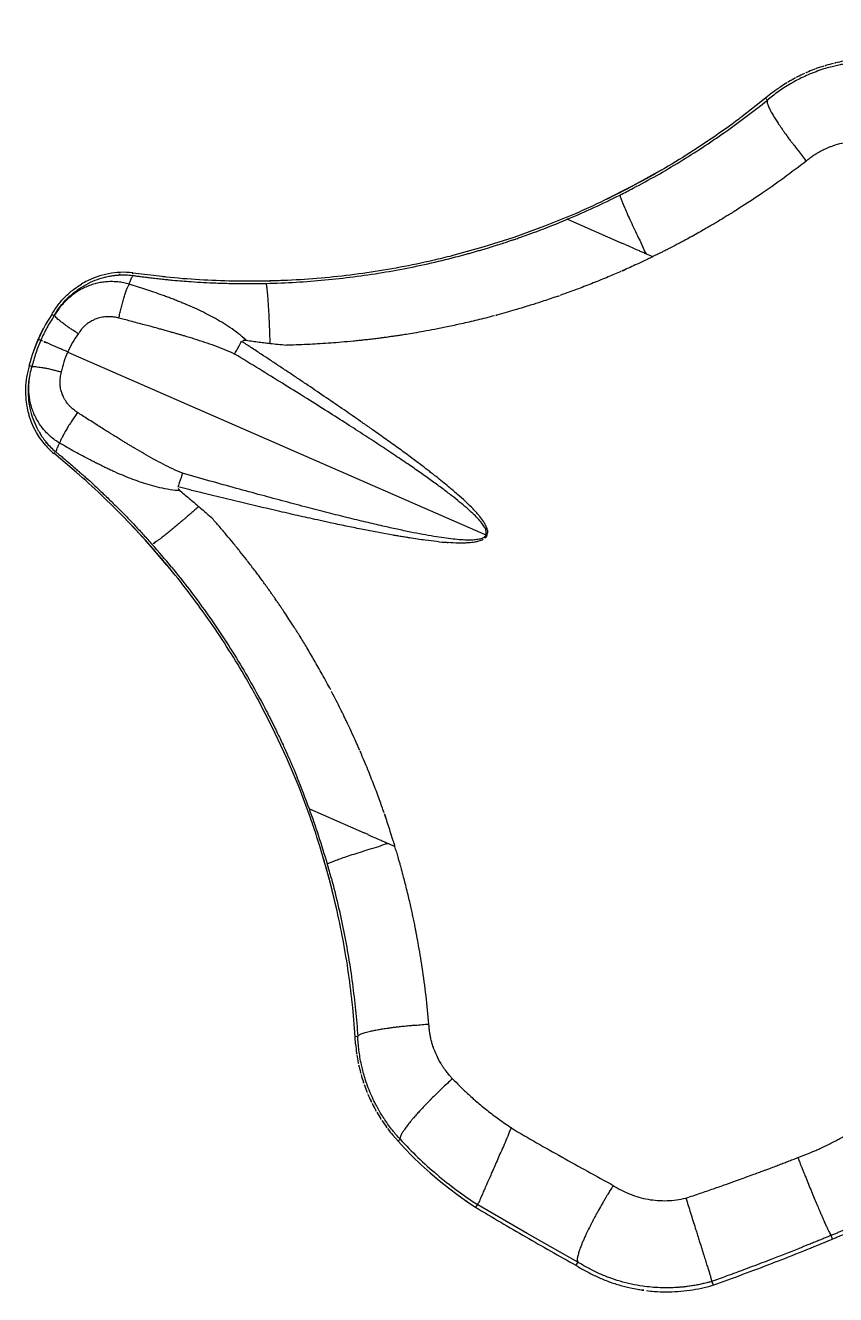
# Model space of a CAD drawing. Header units: millimetres. Extents: x 1145859089 to 1147511753, y -1047484727 to -1047247487.
# Drawn here: x 1146004652.8 to 1146004850.8, y -1047431117.4 to -1047430807.1 of the extents above; entities that cross this region are included whole.
import ezdxf
from ezdxf.xclip import XClip

# ---------------------------------------------------------------- set-up
doc = ezdxf.new("R2010")
doc.units = ezdxf.units.MM
doc.header["$LTSCALE"] = 100
doc.header["$MEASUREMENT"] = 0
doc.header["$XCLIPFRAME"] = 2
doc.layers.get('0').update_dxf_attribs({"linetype": 'CONTINUOUS'})
doc.layers.add('XREF', color=135, linetype='CONTINUOUS')
doc.layers.add('단지배치도$0$W240910', color=135, linetype='CONTINUOUS')

# ---------------------------------------------------------------- blocks, each defined once
blk = doc.blocks.new('단지배치도$0$zw$9902')
at = {"layer": '단지배치도$0$W240910', "linetype": 'ByBlock', "ltscale": 20}
for p, q in [((66692.91, -59455.64), (66687.18, -59460.11)), ((66694.29, -59454.5), (66692.91, -59455.64)), ((66693.32, -59456.13), (66692.91, -59455.64)), ((66693.32, -59456.13), (66693.32, -59456.14)), ((66667.38, -59473.24), (66660.45, -59477.09)), ((66660.45, -59477.09), (66653.37, -59480.66)), ((66646.15, -59483.94), (66638.81, -59486.94)), ((66638.81, -59486.94), (66631.36, -59489.65)), ((66644.44, -59485.22), (66644.43, -59485.22)), ((66644.44, -59485.22), (66657.78, -59491.06)), ((66631.36, -59489.65), (66623.8, -59492.06)), ((66623.8, -59492.06), (66616.15, -59494.17)), ((66658.76, -59491.49), (66657.78, -59491.06)), ((66619.68, -59493.76), (66620.2, -59493.62)), ((66663.74, -59493.67), (66665.34, -59494.36)), ((66665.36, -59494.35), (66665.34, -59494.36)), ((66528.75, -59499.56), (66527.1, -59500.29)), ((66530.13, -59499.08), (66528.75, -59499.56)), ((66531.54, -59498.71), (66530.13, -59499.08)), ((66532.98, -59498.43), (66531.54, -59498.71)), ((66534.43, -59498.26), (66532.98, -59498.43)), ((66535.18, -59498.21), (66534.43, -59498.26)), ((66535.18, -59498.21), (66535.18, -59498.21)), ((66538.18, -59498.36), (66538.18, -59498.36)), ((66545.35, -59499.25), (66538.18, -59498.36)), ((66569.08, -59500.37), (66561.16, -59500.31)), ((66577.01, -59500.12), (66569.08, -59500.37)), ((66518.42, -59508.47), (66517.83, -59509.38)), ((66518.98, -59508.81), (66518.42, -59508.47)), ((66518.98, -59508.81), (66519.03, -59508.76)), ((66519.05, -59508.74), (66519.03, -59508.76)), ((66519.06, -59508.72), (66519.05, -59508.74)), ((66519.08, -59508.71), (66519.06, -59508.72)), ((66519.08, -59508.71), (66519.08, -59508.71)), ((66519.09, -59508.71), (66519.08, -59508.71)), ((66519.1, -59508.72), (66519.09, -59508.71)), ((66516, -59512.66), (66516.42, -59511.83)), ((66516.45, -59511.78), (66516.03, -59512.6)), ((66516.89, -59510.97), (66516.45, -59511.78)), ((66517.35, -59510.17), (66516.89, -59510.97)), ((66517.83, -59509.38), (66517.35, -59510.17)), ((66514.66, -59515.63), (66515.01, -59514.78)), ((66515.04, -59514.73), (66514.68, -59515.58)), ((66515.01, -59514.78), (66515.12, -59514.53)), ((66515.12, -59514.53), (66515.04, -59514.73)), ((66515.23, -59514.27), (66515.12, -59514.53)), ((66515.12, -59514.53), (66515.21, -59514.33)), ((66515.12, -59514.53), (66515.72, -59514.79)), ((66515.12, -59514.53), (66515.72, -59514.79)), ((66515.21, -59514.33), (66515.6, -59513.49)), ((66515.62, -59513.43), (66515.23, -59514.27)), ((66515.6, -59513.49), (66516, -59512.66)), ((66516.03, -59512.6), (66515.62, -59513.43)), ((66516.25, -59515.02), (66515.72, -59514.79)), ((66516.25, -59515.02), (66515.72, -59514.79)), ((66513.44, -59519.12), (66513.71, -59518.24)), ((66513.71, -59518.24), (66514.01, -59517.36)), ((66514.01, -59517.36), (66514.32, -59516.49)), ((66514.34, -59516.44), (66514.03, -59517.31)), ((66514.32, -59516.49), (66514.66, -59515.63)), ((66514.68, -59515.58), (66514.34, -59516.44)), ((66522.34, -59517.68), (66624.52, -59562.38)), ((66522.34, -59517.68), (66624.52, -59562.38)), ((66575.79, -59516.01), (66575.75, -59516)), ((66576.11, -59516), (66575.78, -59516.01)), ((66512.91, -59521.06), (66513.19, -59520.01)), ((66513.54, -59521.24), (66512.91, -59521.06)), ((66513.19, -59520.01), (66513.44, -59519.12)), ((66513.53, -59521.36), (66513.54, -59521.34)), ((66513.54, -59521.38), (66513.53, -59521.36)), ((66513.54, -59521.24), (66513.54, -59521.31)), ((66513.54, -59521.34), (66513.54, -59521.31)), ((66513.54, -59521.39), (66513.54, -59521.38)), ((66513.55, -59521.39), (66513.54, -59521.39)), ((66513.55, -59521.39), (66513.55, -59521.39)), ((66513.39, -59534.69), (66512.8, -59532.99)), ((66513.97, -59536.03), (66513.39, -59534.69)), ((66514.65, -59537.32), (66513.97, -59536.03)), ((66515.43, -59538.56), (66514.65, -59537.32)), ((66516.28, -59539.74), (66515.43, -59538.56)), ((66516.76, -59540.33), (66516.28, -59539.74)), ((66516.76, -59540.33), (66516.76, -59540.33)), ((66518.9, -59542.44), (66518.9, -59542.43)), ((66524.43, -59547.09), (66518.9, -59542.43)), ((66607.01, -59544.04), (66606, -59543.29)), ((66609.17, -59545.67), (66607.01, -59544.04)), ((66541.36, -59563.76), (66535.94, -59557.98)), ((66557.39, -59558.07), (66557.36, -59558.04)), ((66557.61, -59558.31), (66557.39, -59558.06)), ((66599.17, -59561.96), (66597.93, -59561.73)), ((66546.55, -59569.75), (66541.36, -59563.76)), ((66601.83, -59562.44), (66599.17, -59561.96)), ((66624.52, -59562.38), (66624.56, -59562.4)), ((66624.52, -59562.38), (66624.57, -59562.39)), ((66624.56, -59562.4), (66624.61, -59562.42)), ((66624.57, -59562.39), (66624.61, -59562.41)), ((66624.61, -59562.41), (66624.65, -59562.43)), ((66624.61, -59562.42), (66624.65, -59562.43)), ((66624.65, -59562.43), (66624.78, -59562.49)), ((66624.65, -59562.43), (66624.78, -59562.49)), ((66572.4, -59609.57), (66568.76, -59602.53)), ((66570.85, -59605.4), (66571.1, -59605.88)), ((66575.76, -59616.76), (66572.4, -59609.57)), ((66578.84, -59624.07), (66575.76, -59616.76)), ((66581.62, -59631.5), (66578.84, -59624.07)), ((66581.39, -59629.37), (66581.38, -59629.37)), ((66581.39, -59629.37), (66594.73, -59635.21)), ((66595.71, -59635.64), (66594.74, -59635.21)), ((66586.29, -59646.65), (66584.1, -59639.03)), ((66600.69, -59637.82), (66602.29, -59638.51)), ((66602.3, -59638.54), (66602.29, -59638.51)), ((66588.17, -59654.36), (66586.29, -59646.65)), ((66592.57, -59685.04), (66591.97, -59677.81)), ((66593.21, -59685.01), (66592.57, -59685.04)), ((66592.68, -59686.84), (66592.57, -59685.04)), ((66593.21, -59685.01), (66593.21, -59685.01)), ((66611.11, -59700.32), (66611.1, -59700.33)), ((66630.76, -59707.31), (66630.74, -59707.35)), ((66601.77, -59709.14), (66604.56, -59712.22)), ((66603.56, -59710.11), (66603.04, -59710.59)), ((66604.56, -59712.22), (66606.61, -59714.3)), ((66606.61, -59714.3), (66608.72, -59716.33)), ((66608.72, -59716.33), (66610.89, -59718.29)), ((66610.89, -59718.29), (66613.12, -59720.18)), ((66613.12, -59720.18), (66615.4, -59722.01)), ((66615.4, -59722.01), (66617.74, -59723.77)), ((66617.74, -59723.77), (66620.12, -59725.46)), ((66620.12, -59725.46), (66622.02, -59726.74)), ((66622.44, -59726.06), (66622.02, -59726.74)), ((66622.44, -59726.06), (66622.45, -59726.06)), ((66622.45, -59726.06), (66622.46, -59726.06)), ((66622.46, -59726.06), (66622.47, -59726.06)), ((66622.47, -59726.06), (66622.49, -59726.07)), ((66622.49, -59726.07), (66622.51, -59726.08)), ((66622.51, -59726.08), (66622.54, -59726.1)), ((66622.53, -59726.11), (66622.54, -59726.09)), ((66634.64, -59733.17), (66622.53, -59726.11)), ((66646.98, -59740.11), (66634.64, -59733.17)), ((66709.27, -59734.5), (66708.91, -59733.6)), ((66646.98, -59740.11), (66646.51, -59740.89)), ((66646.98, -59740.11), (66646.98, -59740.1)), ((66694.58, -59740.38), (66694.72, -59740.32)), ((66694.72, -59740.32), (66694.86, -59740.27)), ((66679.74, -59744.85), (66680.04, -59745.77))]:
    blk.add_line(p, q, dxfattribs=at)
at = {"layer": '단지배치도$0$W240910'}
blk.add_arc((56404.25, -57219.78, 0), 12756.72, 322.50733, 9.110085, dxfattribs=at)
at = {"layer": '단지배치도$0$W240910', "linetype": 'ByBlock', "ltscale": 20}
for centre, radius, start, end in [((66718.99, -59486), 40.02, 102.9668, 103.6618), ((66718.96, -59485.88), 39.9, 100.1428, 102.9686), ((66719, -59486.05), 40.07, 114.4345, 117.258), ((66719.01, -59486.08), 40.11, 113.6391, 114.4349), ((66719.01, -59486.07), 40.09, 110.8794, 113.6394), ((66718.98, -59486), 40.02, 110.4781, 110.8788), ((66718.97, -59485.96), 39.98, 110.0049, 110.4781), ((66719, -59486.04), 40.06, 107.217, 110.0042), ((66719.01, -59486.08), 40.1, 106.4599, 107.2175), ((66719, -59486.06), 40.08, 103.6623, 106.4601), ((66719.06, -59486.15), 40.19, 124.8375, 128.0389), ((66719.29, -59486.48), 40.59, 124.2879, 124.8438), ((66719.12, -59486.22), 40.28, 121.4177, 124.2909), ((66718.94, -59485.94), 39.95, 120.7755, 121.4146), ((66718.92, -59485.9), 39.9, 117.9338, 120.7753), ((66718.97, -59486), 40.01, 117.2585, 117.9356), ((66566.02, -59297.94), 203.03, 296.7226, 297.7472), ((66567.11, -59300.11), 200.61, 292.6686, 296.7206), ((66565.36, -59296.43), 204.69, 290.4185, 292.7278), ((66535.91, -59514.22), 16.03, 81.8494, 92.6211), ((66535.96, -59518.24), 20.02, 116.2724, 120.8883), ((66566.33, -59299.36), 201.59, 271.2646, 273.3564), ((66630.52, -59469.92), 36.03, 288.9947, 289.6625), ((66551.18, -59530.3), 38.71, 146.1771, 151.3432), ((66551.01, -59530.22), 38.51, 151.3326, 156.3861), ((66551, -59530.23), 38.51, 156.3673, 161.4208), ((66551.19, -59530.3), 38.71, 161.4102, 166.5763), ((66532, -59527.31), 20.02, 191.8651, 196.481), ((66529.01, -59530), 16.03, 220.1322, 230.904), ((66391.89, -59698.19), 201.59, 39.397, 41.4888), ((66560.7, -59629.54), 36.03, 23.0909, 23.7586), ((66389.07, -59699.47), 204.69, 20.0256, 22.3349), ((66392.97, -59698.26), 200.61, 16.0328, 20.0848), ((66390.64, -59698.92), 203.03, 15.0062, 16.0308), ((66632.73, -59683.53), 40.19, 184.7144, 187.9159), ((66633.13, -59683.48), 40.59, 187.9096, 188.4655), ((66632.82, -59683.53), 40.28, 188.4625, 191.3357), ((66632.5, -59683.59), 39.95, 191.3388, 191.9778), ((66632.45, -59683.6), 39.9, 191.9781, 194.8196), ((66632.56, -59683.58), 40.01, 194.8178, 195.4949), ((66632.61, -59683.56), 40.07, 195.4954, 198.3188), ((66632.65, -59683.55), 40.11, 198.3185, 199.1143), ((66632.63, -59683.56), 40.09, 199.114, 201.874), ((66632.57, -59683.58), 40.02, 201.8745, 202.2752), ((66632.53, -59683.6), 39.98, 202.2753, 202.7485), ((66632.61, -59683.56), 40.06, 202.7492, 205.5364), ((66632.64, -59683.55), 40.1, 205.5359, 206.2935), ((66632.62, -59683.56), 40.08, 206.2932, 209.091), ((66632.57, -59683.59), 40.02, 209.0916, 209.7865), ((66632.47, -59683.65), 39.9, 209.7848, 212.6106), ((66632.51, -59683.62), 39.96, 212.6109, 213.2611), ((66632.78, -59683.44), 40.28, 213.2641, 216.1296), ((66633.02, -59683.26), 40.58, 216.1268, 216.688), ((66632.85, -59683.4), 40.35, 216.6853, 219.6388), ((66676.51, -59642.85), 99.23, 222.68, 229.8395), ((66676.61, -59642.78), 99.34, 229.8194, 236.9578), ((66676.39, -59643.67), 99.28, 235.2585, 235.5437), ((66676, -59644.24), 98.59, 236.5982, 236.7986), ((67086.71, -58950.83), 904.42, 239.08286, 239.98471), ((67086.71, -58950.83), 904.42, 239.98475, 240.87515), ((66475.64, -59172.03), 609.06, 291.09618, 292.55588), ((66666.91, -59709.28), 37.62, 237.172, 237.3101), ((66475.64, -59172.03), 609.06, 289.60855, 291.06795), ((66668.64, -59706.48), 40.9, 260.0895, 261.7196), ((66668.63, -59706.54), 40.85, 261.7199, 263.2346), ((66669.45, -59709.46), 37.82, 286.1327, 286.2571)]:
    blk.add_arc(centre, radius, start, end, dxfattribs=at)
for points, start_tangent, end_tangent in [([(66718.78, -59446.7), (66715.9, -59446.81), (66712.77, -59447.17), (66711.86, -59447.33), (66711.4, -59447.42), (66710.83, -59447.53), (66710.16, -59447.68), (66708.79, -59448.01), (66707.14, -59448.49), (66705.22, -59449.15)], (-1, -0.000912), (-0.936393, -0.350954)), ([(66705.22, -59449.15), (66703.31, -59449.91), (66701.63, -59450.68), (66700.19, -59451.42), (66698.97, -59452.11), (66697.39, -59453.09), (66695.93, -59454.09), (66694.57, -59455.11), (66693.32, -59456.14)], (-0.936393, -0.350954), (-0.758897, -0.651211)), ([(66660.54, -59477.63), (66666.29, -59474.49), (66671.94, -59471.16), (66677.47, -59467.65), (66682.88, -59463.98), (66688.17, -59460.14), (66693.32, -59456.13)], (0.885066, 0.465465), (0.779767, 0.62607)), ([(66693.32, -59456.14), (66693.25, -59456.52), (66693.41, -59457.18), (66693.81, -59458.11), (66694.44, -59459.31), (66694.99, -59460.24), (66695.63, -59461.25), (66696.24, -59462.18), (66696.68, -59462.82), (66697.16, -59463.51), (66697.69, -59464.26), (66698.28, -59465.07), (66698.94, -59465.95)], (-0.555995, -0.831186), (0.683276, -0.73016)), ([(66687.36, -59459.97), (66686.35, -59460.74), (66679.59, -59465.55), (66672.63, -59470.09), (66665.49, -59474.33), (66658.18, -59478.27), (66650.72, -59481.91), (66646.15, -59483.94)], (-0.798384, -0.602149), (-0.922102, -0.386946)), ([(66698.94, -59465.95), (66699.41, -59466.58), (66699.84, -59467.14), (66700.21, -59467.62), (66700.53, -59468.03), (66700.82, -59468.4), (66701.87, -59469.69), (66702.9, -59470.95)], (0.683276, -0.73016), (0.780143, -0.625601)), ([(66716.6, -59466.15), (66716.15, -59466.15), (66715.37, -59466.17), (66714.27, -59466.24), (66712.85, -59466.42), (66712.21, -59466.54), (66711.57, -59466.67), (66709.25, -59467.34), (66708.46, -59467.63), (66707.78, -59467.92), (66707.21, -59468.18), (66706.74, -59468.41), (66706.36, -59468.61), (66705.88, -59468.87), (66705.53, -59469.08), (66705.14, -59469.32), (66704.74, -59469.58), (66704.36, -59469.83), (66703.61, -59470.38), (66702.9, -59470.95)], (-1, -0.000034), (-0.775085, -0.631857)), ([(66702.9, -59470.95), (66697.33, -59475.14), (66691.61, -59479.16), (66686.46, -59482.55), (66685.13, -59483.39), (66684.44, -59483.82), (66683.7, -59484.27), (66682.69, -59484.89), (66681.41, -59485.66)], (-0.79765, -0.603121), (-0.86479, -0.502134)), ([(66657.31, -59479.29), (66657.5, -59480.1), (66657.82, -59480.96), (66658.31, -59482.13), (66658.94, -59483.59), (66659.72, -59485.3), (66660.62, -59487.22), (66661.59, -59489.27)], (-0.035222, -0.99938), (0.433417, -0.901193)), ([(66681.41, -59485.66), (66680.32, -59486.31), (66679.09, -59487.03), (66677.71, -59487.83), (66676.19, -59488.69), (66674.49, -59489.63), (66672.96, -59490.46), (66672.04, -59490.95), (66671.31, -59491.34), (66670.77, -59491.62), (66670.43, -59491.8), (66669.84, -59492.11), (66669.5, -59492.28), (66668.72, -59492.68), (66667.81, -59493.14)], (-0.86479, -0.502134), (-0.851423, -0.524479)), ([(66620.2, -59493.62), (66621.2, -59493.34), (66622.22, -59493.05), (66623.26, -59492.74), (66624.33, -59492.43), (66625.42, -59492.1), (66626.91, -59491.64), (66628.55, -59491.11), (66629.88, -59490.68), (66630.81, -59490.37), (66631.5, -59490.13), (66631.96, -59489.97), (66632.48, -59489.8), (66633.05, -59489.6), (66633.63, -59489.39), (66634.21, -59489.19), (66636.77, -59488.26)], (0.963866, 0.266387), (0.93717, 0.348872)), ([(66661.59, -59489.27), (66662.66, -59491.47), (66663.74, -59493.67)], (0.433417, -0.901193), (0.637638, -0.770336)), ([(66658.75, -59491.48), (66660.58, -59492.29), (66661.95, -59492.88), (66662.88, -59493.29), (66663.74, -59493.67)], (0.9476, -0.319459), (0.916138, -0.400864)), ([(66667.81, -59493.14), (66666.59, -59493.75), (66665.36, -59494.35)], (-0.851423, -0.524479), (-0.824967, -0.56518)), ([(66616.27, -59494.14), (66611.59, -59495.28), (66603.56, -59496.96), (66595.46, -59498.3), (66587.31, -59499.32), (66579.13, -59500), (66570.93, -59500.34), (66562.72, -59500.35), (66554.52, -59500.02), (66546.33, -59499.36), (66545.35, -59499.25)], (-0.968881, -0.247528), (-0.994219, 0.107367)), ([(66578.13, -59500.6), (66585.15, -59500.06), (66592.17, -59499.28), (66599.16, -59498.25), (66606.08, -59496.99), (66612.92, -59495.49), (66619.68, -59493.76)], (0.998311, 0.058095), (0.963942, 0.266114)), ([(66665.34, -59494.36), (66664.92, -59494.57), (66663.82, -59495.1), (66661.9, -59496), (66658.46, -59497.57)], (-0.90175, -0.432258), (-0.91141, -0.4115)), ([(66526.69, -59501.22), (66529.04, -59500.13), (66531.36, -59499.39), (66531.73, -59499.3), (66532.36, -59499.16), (66532.85, -59499.07), (66533.31, -59498.99), (66533.71, -59498.94), (66534.1, -59498.89), (66534.48, -59498.85), (66534.93, -59498.81)], (0.878377, 0.477969), (0.795866, 0.605472)), ([(66534.93, -59498.81), (66535.18, -59498.21)], (-0.004631, 0.999989), (0.590741, 0.806861)), ([(66534.93, -59498.81), (66536.54, -59498.8), (66538.15, -59498.95)], (0.997677, 0.068118), (0.989329, -0.145697)), ([(66537.31, -59501.08), (66537.55, -59500.44), (66537.73, -59499.99), (66537.93, -59499.51), (66538.15, -59498.94)], (0.049409, 0.998779), (-0.91366, 0.406478)), ([(66538.18, -59498.36), (66538.15, -59498.95)], (-0.076244, -0.997089), (-0.076644, -0.997059)), ([(66538.15, -59498.94), (66538.99, -59499.06), (66539.94, -59499.19), (66541.01, -59499.33), (66542.2, -59499.48), (66543.63, -59499.65), (66545.12, -59499.81), (66545.83, -59499.89), (66546.44, -59499.95), (66546.96, -59500), (66547.38, -59500.04), (66547.99, -59500.1), (66552.49, -59500.46), (66555.53, -59500.65), (66558.51, -59500.79), (66562.13, -59500.9), (66564.67, -59500.94), (66567.72, -59500.94), (66570.77, -59500.89)], (0.990009, -0.141007), (0.999758, 0.022001)), ([(66657.53, -59497.98), (66654.43, -59499.31), (66650.77, -59500.8)], (-0.920689, -0.390298), (-0.930955, -0.365134)), ([(66658.46, -59497.57), (66657.85, -59497.84), (66657.53, -59497.97)], (-0.91141, -0.4115), (-0.939286, -0.343134)), ([(66518.42, -59508.47), (66519.99, -59506.12), (66521.86, -59504.01), (66524.01, -59502.18), (66525.69, -59501.07)], (0.530201, 0.847872), (0.858781, 0.512342)), ([(66518.98, -59508.81), (66520, -59507.2), (66521.17, -59505.7), (66522.45, -59504.34), (66524.52, -59502.61), (66526.69, -59501.22)], (0.496167, 0.868227), (0.878377, 0.477969)), ([(66537.31, -59501.08), (66536, -59500.76), (66534.58, -59500.55), (66533.27, -59500.47), (66531.86, -59500.51), (66530.56, -59500.66), (66529.21, -59500.94), (66527.96, -59501.31), (66526.71, -59501.8), (66525.59, -59502.35), (66524.48, -59503.01), (66523.4, -59503.79), (66522.35, -59504.68), (66521.43, -59505.59), (66520.57, -59506.58), (66519.79, -59507.62), (66519.1, -59508.72)], (-0.973931, 0.226842), (-0.50196, -0.864891)), ([(66534.8, -59509.38), (66535.05, -59508.2), (66535.35, -59506.97), (66535.67, -59505.73), (66536.01, -59504.55), (66536.36, -59503.45), (66536.7, -59502.5), (66537.02, -59501.7), (66537.31, -59501.07)], (0.199885, 0.979819), (0.06679, 0.997767)), ([(66565.9, -59514.81), (66564.03, -59513.2), (66561.95, -59511.68), (66559.94, -59510.39), (66557.94, -59509.24), (66556, -59508.23), (66553.91, -59507.22), (66551.68, -59506.23), (66550.7, -59505.82), (66549.69, -59505.41), (66548.66, -59505), (66547.6, -59504.59), (66546.52, -59504.18), (66545.41, -59503.78), (66543.38, -59503.07), (66541.41, -59502.4), (66539.38, -59501.74), (66537.31, -59501.08)], (-0.742375, 0.669985), (-0.941994, 0.335631)), ([(66571.04, -59502.09), (66570.98, -59501.63), (66570.91, -59501.27), (66570.77, -59500.89)], (-0.127111, 0.991888), (-0.77542, 0.631446)), ([(66571.34, -59505.4), (66571.29, -59504.77), (66571.25, -59504.2), (66571.2, -59503.64), (66571.13, -59502.83), (66571.04, -59502.09)], (-0.068199, 0.997672), (-0.127111, 0.991888)), ([(66650.77, -59500.8), (66647.13, -59502.21), (66642.64, -59503.85)], (-0.930955, -0.365134), (-0.941744, -0.33633)), ([(66571.61, -59510.39), (66571.58, -59509.78), (66571.55, -59509.19), (66571.52, -59508.58), (66571.49, -59507.96), (66571.42, -59506.68), (66571.34, -59505.4)], (-0.045687, 0.998956), (-0.068198, 0.997672)), ([(66642.25, -59503.99), (66638.67, -59505.2), (66636.13, -59506.02)], (-0.9456, -0.325331), (-0.952062, -0.305905)), ([(66519.96, -59509.69), (66519.58, -59509.34), (66519.32, -59509.07), (66519.1, -59508.72)], (-0.892776, 0.450501), (-0.129787, 0.991542)), ([(66534.8, -59509.38), (66533.87, -59509.18), (66532.74, -59509.06), (66531.81, -59509.07), (66531.39, -59509.1), (66530.75, -59509.18), (66530.04, -59509.33), (66529.47, -59509.5), (66528.99, -59509.68), (66528.21, -59510.04), (66527.17, -59510.68), (66526.63, -59511.12), (66526.13, -59511.59), (66525.67, -59512.11), (66524.89, -59513.23)], (-0.956569, 0.291506), (-0.565677, -0.824627)), ([(66626.59, -59508.8), (66622.37, -59509.88), (66618.52, -59510.78), (66615.05, -59511.53), (66611.96, -59512.15), (66609.27, -59512.65), (66606.97, -59513.05), (66605.07, -59513.36), (66603.73, -59513.57), (66602.71, -59513.72), (66602.01, -59513.83), (66601.61, -59513.88), (66601.06, -59513.96), (66600.53, -59514.04), (66599.86, -59514.13), (66599.43, -59514.19), (66599.02, -59514.24), (66598.62, -59514.29), (66597.28, -59514.46), (66595.92, -59514.62), (66594.59, -59514.77)], (-0.962771, -0.270317), (-0.99048, -0.137656)), ([(66627.18, -59508.64), (66626.74, -59508.76)], (-0.966876, -0.255246), (0.25782, -0.966193)), ([(66636.13, -59506.02), (66634.63, -59506.49), (66634.15, -59506.64), (66633.19, -59506.93), (66631.7, -59507.38), (66627.18, -59508.64)], (-0.952062, -0.305905), (-0.966876, -0.255246)), ([(66524.89, -59513.23), (66524.19, -59512.74), (66523.38, -59512.23), (66522.66, -59511.75), (66522.15, -59511.39), (66521.85, -59511.17), (66521.47, -59510.89), (66521.04, -59510.56), (66520.52, -59510.16), (66519.96, -59509.69)], (-0.750931, 0.66038), (-0.892776, 0.450501)), ([(66563.1, -59518.18), (66560.71, -59517.12), (66558.26, -59516.18), (66555.79, -59515.31), (66553.3, -59514.5), (66550.83, -59513.75), (66550, -59513.51), (66549.14, -59513.26), (66548.25, -59513), (66547.31, -59512.74), (66546.14, -59512.41), (66545.06, -59512.11), (66544.16, -59511.86), (66543.45, -59511.67), (66542.4, -59511.39), (66541, -59511.02), (66539.37, -59510.58), (66537.64, -59510.13), (66536.11, -59509.72), (66534.8, -59509.38)], (-0.900789, 0.434257), (-0.964697, 0.263361)), ([(66571.8, -59515.56), (66571.76, -59514.3), (66571.71, -59512.98), (66571.69, -59512.43), (66571.67, -59511.91), (66571.66, -59511.55), (66571.63, -59510.82), (66571.61, -59510.39)], (-0.023575, 0.999722), (-0.049075, 0.998795)), ([(66516.86, -59515.29), (66516.47, -59515.12), (66516.26, -59515.08)], (-0.998465, 0.05538), (-0.983945, -0.178473)), ([(66516.86, -59515.29), (66516.47, -59515.12), (66516.3, -59514.98)], (-0.718467, 0.695561), (-0.536895, 0.843649)), ([(66522.34, -59517.68), (66521.52, -59517.33), (66520.6, -59516.92), (66519.59, -59516.48), (66518.81, -59516.14), (66518.04, -59515.8), (66517.59, -59515.6), (66517.24, -59515.45), (66516.86, -59515.29)], (-0.916201, 0.400719), (-0.998465, 0.05538)), ([(66522.34, -59517.68), (66521.52, -59517.33), (66520.6, -59516.92), (66519.59, -59516.48), (66518.81, -59516.14), (66518.04, -59515.8), (66517.59, -59515.6), (66517.24, -59515.45), (66516.86, -59515.29)], (-0.916198, 0.400725), (-0.718467, 0.695561)), ([(66524.89, -59513.23), (66523.49, -59515.38), (66522.34, -59517.68)], (-0.610775, -0.791804), (-0.400297, -0.916385)), ([(66563.1, -59518.18), (66563.62, -59517.21), (66564.09, -59516.36), (66564.49, -59515.65), (66564.81, -59515.08)], (0.290202, 0.956965), (0.496339, 0.868129)), ([(66565.9, -59514.81), (66565.25, -59514.82), (66564.81, -59515.08)], (-0.991646, 0.128992), (-0.504503, -0.86341)), ([(66593.89, -59534.62), (66589.84, -59531.81), (66585.56, -59528.89), (66581.05, -59525.83), (66578.78, -59524.31), (66576.48, -59522.77), (66574.14, -59521.21), (66571.78, -59519.64), (66569.62, -59518.21), (66567.08, -59516.55), (66564.81, -59515.08)], (-0.825308, 0.564683), (-0.849225, 0.528031)), ([(66565.9, -59514.81), (66569.13, -59515.23), (66570.53, -59515.4), (66571.17, -59515.48), (66571.8, -59515.56)], (0.991841, -0.127485), (0.992526, -0.122033)), ([(66592.2, -59515.02), (66589.2, -59515.29), (66586.68, -59515.49)], (-0.996717, -0.080967), (-0.997334, -0.072978)), ([(66594.59, -59514.77), (66593.43, -59514.89), (66592.2, -59515.02)], (-0.99048, -0.137656), (-0.996717, -0.080967)), ([(66520.8, -59522.58), (66521.43, -59520.09), (66522.34, -59517.68)], (0.166787, 0.985993), (0.401147, 0.916014)), ([(66624.18, -59560.46), (66623.52, -59559.49), (66622.57, -59558.37), (66621.33, -59557.14), (66619.84, -59555.79), (66618.11, -59554.34), (66616.16, -59552.79), (66613.96, -59551.11), (66611.5, -59549.31), (66608.79, -59547.39), (66605.85, -59545.34), (66602.32, -59542.96), (66598.51, -59540.42), (66594.4, -59537.74), (66590.01, -59534.91), (66585.23, -59531.87), (66580.15, -59528.67), (66574.77, -59525.32), (66569.09, -59521.82), (66563.1, -59518.18)], (-0.5852, 0.810889), (-0.85741, 0.514634)), ([(66571.8, -59515.56), (66573.66, -59515.78), (66575.75, -59516)], (0.99335, -0.115132), (0.982681, -0.185305)), ([(66581.53, -59515.8), (66578.81, -59515.92), (66576.11, -59516)], (-0.998996, -0.044803), (-0.999345, -0.036196)), ([(66586.68, -59515.49), (66583.99, -59515.67), (66581.53, -59515.8)], (-0.997334, -0.072978), (-0.998996, -0.044803)), ([(66512.91, -59521.06), (66512.25, -59523.81), (66511.98, -59526.61), (66512.09, -59529.43), (66512.41, -59531.42)], (-0.262654, -0.96489), (0.206775, -0.978389)), ([(66513.54, -59521.24), (66513.06, -59523.08), (66512.75, -59524.96), (66512.62, -59526.82), (66512.75, -59529.52), (66513.21, -59532.05)], (-0.300704, -0.953717), (0.245316, -0.969443)), ([(66520.31, -59539.95), (66519.19, -59539.2), (66518.07, -59538.3), (66517.12, -59537.39), (66516.19, -59536.33), (66515.42, -59535.27), (66514.71, -59534.09), (66514.14, -59532.93), (66513.65, -59531.67), (66513.29, -59530.48), (66513.02, -59529.22), (66512.85, -59527.89), (66512.79, -59526.52), (66512.84, -59525.23), (66512.98, -59523.92), (66513.22, -59522.65), (66513.55, -59521.39)], (-0.827714, 0.56115), (0.294322, 0.955706)), ([(66514.86, -59521.36), (66514.34, -59521.32), (66513.96, -59521.31), (66513.55, -59521.39)], (-0.936851, 0.34973), (-0.816177, -0.577802)), ([(66520.8, -59522.58), (66519.97, -59522.4), (66519.04, -59522.15), (66518.2, -59521.94), (66517.59, -59521.81), (66517.22, -59521.74), (66516.76, -59521.66), (66516.23, -59521.56), (66515.58, -59521.46), (66514.86, -59521.36)], (-0.994671, 0.1031), (-0.936851, 0.34973)), ([(66524.7, -59532.47), (66523.92, -59531.92), (66523.07, -59531.17), (66522.44, -59530.48), (66522.18, -59530.16), (66521.81, -59529.63), (66521.44, -59529), (66521.17, -59528.48), (66520.98, -59528.01), (66520.71, -59527.18), (66520.48, -59525.99), (66520.43, -59525.29), (66520.44, -59524.6), (66520.51, -59523.91), (66520.8, -59522.58)], (-0.863409, 0.504504), (0.221503, 0.97516)), ([(66513.21, -59532.05), (66514, -59534.52), (66515.03, -59536.73), (66515.21, -59537.06), (66515.54, -59537.61), (66515.8, -59538.04), (66516.07, -59538.43), (66516.29, -59538.75), (66516.52, -59539.07), (66516.75, -59539.38), (66517.03, -59539.74)], (0.245316, -0.969443), (0.095681, -0.995412)), ([(66524.7, -59532.47), (66524.01, -59533.46), (66523.3, -59534.51), (66522.61, -59535.59), (66521.97, -59536.64), (66521.41, -59537.64), (66520.94, -59538.54), (66520.57, -59539.31), (66520.31, -59539.95)], (-0.583774, -0.811916), (-0.687303, -0.726371)), ([(66550.37, -59547.28), (66547.97, -59546.24), (66545.62, -59545.08), (66543.31, -59543.86), (66541.02, -59542.57), (66538.79, -59541.27), (66538.05, -59540.83), (66537.29, -59540.37), (66536.49, -59539.89), (66535.66, -59539.38), (66534.63, -59538.74), (66533.67, -59538.15), (66532.88, -59537.66), (66532.26, -59537.27), (66531.34, -59536.69), (66530.11, -59535.91), (66528.68, -59535.01), (66527.17, -59534.05), (66525.84, -59533.2), (66524.7, -59532.47)], (-0.930363, 0.366641), (-0.84826, 0.529579)), ([(66606, -59543.29), (66603.14, -59541.19), (66600.08, -59538.99), (66596.81, -59536.66), (66596.24, -59536.26), (66595.66, -59535.85), (66595.07, -59535.44), (66594.48, -59535.03), (66593.89, -59534.62)], (-0.783009, 0.62201), (-0.825308, 0.564683)), ([(66517.03, -59539.74), (66516.76, -59540.33)], (-0.737418, -0.675437), (-0.191443, -0.981504)), ([(66517.03, -59539.74), (66518.11, -59540.93), (66519.32, -59542.01)], (0.62725, -0.778818), (0.778583, -0.627542)), ([(66520.31, -59539.94), (66520, -59540.55), (66519.79, -59540.99), (66519.58, -59541.47), (66519.31, -59542.02)], (-0.699845, -0.714295), (-0.918703, 0.39495)), ([(66549.8, -59551.62), (66547.35, -59551.34), (66544.82, -59550.85), (66542.51, -59550.24), (66540.31, -59549.56), (66538.24, -59548.82), (66536.09, -59547.97), (66533.85, -59547), (66532.88, -59546.56), (66531.89, -59546.1), (66530.89, -59545.62), (66529.87, -59545.12), (66528.84, -59544.6), (66527.79, -59544.06), (66525.89, -59543.06), (66524.06, -59542.06), (66522.2, -59541.02), (66520.31, -59539.94)], (-0.995915, 0.090298), (-0.885915, 0.463848)), ([(66518.9, -59542.43), (66519.32, -59542.01)], (0.680388, 0.732852), (0.680093, 0.733125)), ([(66519.31, -59542.02), (66519.97, -59542.55), (66520.71, -59543.16), (66521.54, -59543.85), (66522.45, -59544.62), (66523.55, -59545.56), (66524.68, -59546.54), (66525.22, -59547.01), (66525.68, -59547.42), (66526.07, -59547.76), (66526.38, -59548.05), (66526.84, -59548.45), (66530.16, -59551.51), (66532.36, -59553.62), (66534.49, -59555.71), (66537.03, -59558.3), (66538.78, -59560.14), (66540.85, -59562.38), (66542.89, -59564.65)], (0.7756, -0.631224), (0.662525, -0.74904)), ([(66612.34, -59548.12), (66611.89, -59547.77), (66611.45, -59547.43), (66611.01, -59547.09), (66610.56, -59546.74), (66610.11, -59546.39), (66609.64, -59546.03), (66609.17, -59545.67)], (0.793927, -0.608014), (-0.804545, 0.593892)), ([(66568.82, -59602.63), (66566.48, -59598.43), (66562.25, -59591.39), (66557.75, -59584.53), (66552.96, -59577.86), (66547.91, -59571.39), (66542.59, -59565.13), (66537.02, -59559.1), (66531.21, -59553.3), (66525.17, -59547.74), (66524.43, -59547.09)], (-0.475963, 0.879465), (-0.753758, 0.657152)), ([(66550.37, -59547.28), (66550.02, -59548.32), (66549.71, -59549.24), (66549.46, -59550.01), (66549.26, -59550.63)], (-0.505681, -0.862721), (-0.300515, -0.953777)), ([(66622.88, -59563.42), (66621.72, -59563.6), (66620.26, -59563.66), (66618.51, -59563.59), (66616.51, -59563.4), (66614.27, -59563.12), (66611.81, -59562.75), (66609.08, -59562.27), (66606.08, -59561.68), (66602.84, -59561), (66599.34, -59560.22), (66595.19, -59559.26), (66590.74, -59558.18), (66585.99, -59556.98), (66580.92, -59555.68), (66575.45, -59554.23), (66569.65, -59552.67), (66563.54, -59551), (66557.11, -59549.21), (66550.37, -59547.28)], (-0.992681, -0.120765), (-0.959934, 0.280225)), ([(66615.42, -59550.61), (66613.93, -59549.4), (66612.34, -59548.12)], (-0.747584, 0.664167), (-0.793927, 0.608014)), ([(66549.8, -59551.62), (66549.37, -59551.14), (66549.26, -59550.63)], (-0.767889, 0.640583), (0.291509, 0.956568)), ([(66583.34, -59558.72), (66578.54, -59557.66), (66573.48, -59556.5), (66568.18, -59555.26), (66565.52, -59554.63), (66562.83, -59553.99), (66560.1, -59553.33), (66557.34, -59552.66), (66554.82, -59552.04), (66551.88, -59551.3), (66549.26, -59550.63)], (-0.974892, 0.222677), (-0.964215, 0.26512)), ([(66549.8, -59551.62), (66552.3, -59553.71), (66553.38, -59554.62), (66553.87, -59555.03), (66554.36, -59555.44)], (0.766915, -0.641749), (0.763377, -0.645953)), ([(66619.49, -59554.17), (66617.6, -59552.47), (66615.42, -59550.61)], (-0.639569, 0.768734), (-0.747584, 0.664167)), ([(66554.36, -59555.44), (66553.4, -59556.27), (66552.4, -59557.13), (66551.99, -59557.49), (66551.59, -59557.83), (66551.31, -59558.06), (66550.76, -59558.53), (66550.43, -59558.81)], (-0.750082, -0.661344), (-0.766712, -0.641991)), ([(66554.36, -59555.44), (66555.77, -59556.66), (66557.36, -59558.04)], (0.75887, -0.651243), (0.803153, -0.595772)), ([(66621.39, -59556.04), (66619.68, -59554.36), (66619.52, -59554.15)], (-0.667735, 0.744399), (-0.590077, 0.807347)), ([(66561.14, -59562.42), (66559.38, -59560.35), (66557.61, -59558.31)], (-0.645264, 0.763959), (-0.651821, 0.758373)), ([(66597.93, -59561.73), (66594.46, -59561.06), (66590.75, -59560.31), (66586.83, -59559.48), (66586.14, -59559.33), (66585.45, -59559.18), (66584.75, -59559.03), (66584.05, -59558.88), (66583.34, -59558.72)], (-0.988272, 0.152702), (-0.974892, 0.222677)), ([(66623.99, -59559.21), (66623.06, -59557.91), (66622.77, -59557.56), (66622.46, -59557.2), (66622.12, -59556.82), (66621.77, -59556.44), (66621.39, -59556.04)], (-0.549596, 0.83543), (-0.667735, 0.744399)), ([(66550.43, -59558.81), (66549.96, -59559.21), (66549.51, -59559.58), (66549.05, -59559.98), (66548.57, -59560.38), (66547.58, -59561.19), (66546.58, -59562)], (-0.76453, -0.644588), (-0.778869, -0.627187)), ([(66624.87, -59561.13), (66624.45, -59559.99), (66624.24, -59559.61), (66623.99, -59559.21)], (-0.195228, 0.980758), (-0.549596, 0.83543)), ([(66624.52, -59562.38), (66624.62, -59561.9), (66624.54, -59561.27), (66624.18, -59560.46)], (0.340624, 0.9402), (-0.5852, 0.810889)), ([(66624.78, -59562.49), (66624.92, -59561.97), (66624.87, -59561.13)], (0.410075, 0.912052), (-0.608701, 0.7934)), ([(66543.95, -59564.03), (66543.57, -59564.29), (66543.26, -59564.49), (66542.89, -59564.65)], (-0.814615, -0.580002), (-0.990049, 0.140724)), ([(66546.58, -59562), (66546.09, -59562.4), (66545.64, -59562.75), (66545.2, -59563.09), (66544.55, -59563.59), (66543.95, -59564.03)], (-0.778869, -0.627186), (-0.814615, -0.580002)), ([(66564.4, -59566.41), (66562.71, -59564.32), (66561.14, -59562.42)], (-0.623448, 0.781865), (-0.645264, 0.763959)), ([(66605.78, -59563.1), (66605.22, -59563.01), (66604.68, -59562.93), (66604.13, -59562.83), (66603.56, -59562.74), (66603, -59562.64), (66602.42, -59562.54), (66601.83, -59562.44)], (0.985406, -0.17022), (-0.982245, 0.187603)), ([(66609.7, -59563.67), (66607.8, -59563.41), (66605.78, -59563.1)], (-0.995179, 0.098072), (-0.985406, 0.17022)), ([(66615.08, -59564.25), (66612.55, -59564.02), (66609.7, -59563.67)], (-0.998635, -0.052226), (-0.995179, 0.098072)), ([(66617.75, -59564.38), (66615.35, -59564.27), (66615.08, -59564.29)], (-0.999887, -0.015025), (-0.993391, -0.114779)), ([(66621.84, -59564.14), (66620.25, -59564.33), (66619.8, -59564.35), (66619.32, -59564.37), (66618.82, -59564.38), (66618.29, -59564.38), (66617.75, -59564.38)], (-0.986532, -0.163568), (-0.999887, -0.015025)), ([(66623.84, -59563.48), (66622.72, -59563.94), (66622.3, -59564.04), (66621.84, -59564.14)], (-0.852683, -0.522429), (-0.986532, -0.163568)), ([(66624.52, -59562.38), (66624.24, -59562.77), (66623.73, -59563.14), (66622.88, -59563.42)], (-0.459142, -0.888363), (-0.992681, -0.120765)), ([(66624.78, -59562.49), (66624.49, -59562.95), (66623.84, -59563.48)], (-0.391327, -0.920252), (-0.995793, -0.091636)), ([(66567.81, -59570.79), (66565.97, -59568.4), (66564.4, -59566.41)], (-0.617163, 0.786836), (-0.623448, 0.781865)), ([(66547.67, -59570.25), (66552.04, -59575.76), (66556.23, -59581.45), (66560.22, -59587.29), (66563.99, -59593.23), (66567.53, -59599.26), (66570.85, -59605.4)], (0.635039, -0.77248), (0.458963, -0.888455)), ([(66569.25, -59572.71), (66568.55, -59571.77), (66567.81, -59570.79)], (-0.571303, 0.820739), (-0.617163, 0.786836)), ([(66586.59, -59600.27), (66584.51, -59596.44), (66582.56, -59593), (66580.76, -59589.94), (66579.12, -59587.25), (66577.66, -59584.93), (66576.39, -59582.97), (66575.33, -59581.36), (66574.57, -59580.24), (66573.99, -59579.39), (66573.59, -59578.8), (66573.37, -59578.47), (66573.05, -59578.01), (66572.74, -59577.57), (66572.36, -59577.02), (66572.1, -59576.66), (66571.86, -59576.32), (66571.63, -59576), (66570.84, -59574.9), (66570.04, -59573.79), (66569.25, -59572.71)], (-0.455083, 0.890449), (-0.571303, 0.820739)), ([(66586.87, -59600.8), (66586.66, -59600.4)], (-0.468935, 0.883233), (0.884478, 0.466582)), ([(66591.03, -59609.16), (66590.35, -59607.73), (66590.13, -59607.28), (66589.7, -59606.38), (66589.01, -59604.98), (66586.87, -59600.8)], (-0.421681, 0.906744), (-0.468935, 0.883233)), ([(66571.1, -59605.88), (66571.57, -59606.8), (66572.05, -59607.75), (66572.54, -59608.72), (66573.03, -59609.72), (66573.53, -59610.74), (66574.2, -59612.15), (66574.93, -59613.71), (66575.51, -59614.98), (66575.92, -59615.87), (66576.21, -59616.54), (66576.41, -59616.99), (66576.63, -59617.48), (66576.87, -59618.04), (66577.12, -59618.61), (66577.36, -59619.17), (66578.41, -59621.68)], (0.458711, -0.888585), (0.380022, -0.924977)), ([(66593.68, -59615.03), (66592.15, -59611.57), (66591.03, -59609.16)], (-0.40303, 0.915187), (-0.421681, 0.906744)), ([(66597.13, -59623.44), (66595.69, -59619.82), (66593.85, -59615.41)], (-0.363862, 0.931453), (-0.392337, 0.919822)), ([(66599.65, -59630.33), (66598.52, -59627.14), (66597.13, -59623.44)], (-0.338415, 0.940997), (-0.363862, 0.931453)), ([(66591.99, -59678.03), (66591.86, -59676.77), (66590.81, -59668.53), (66589.41, -59660.35), (66587.68, -59652.23), (66585.62, -59644.19), (66583.22, -59636.24), (66581.62, -59631.5)], (-0.099831, 0.995004), (-0.341836, 0.93976)), ([(66599.97, -59631.29), (66599.76, -59630.65), (66599.64, -59630.33)], (-0.316547, 0.948577), (-0.385672, 0.922636)), ([(66602.29, -59638.51), (66602.16, -59638.07), (66601.8, -59636.9), (66601.16, -59634.87), (66599.97, -59631.29)], (-0.294748, 0.955575), (-0.316547, 0.948577)), ([(66595.7, -59635.64), (66597.54, -59636.44), (66598.9, -59637.03), (66599.83, -59637.44), (66600.69, -59637.82)], (0.877846, -0.478943), (0.916262, -0.40058)), ([(66585.78, -59642.85), (66586.49, -59642.44), (66587.35, -59642.1), (66588.53, -59641.66), (66590.04, -59641.13), (66591.83, -59640.54), (66593.84, -59639.9), (66596.01, -59639.22)], (0.709917, 0.704286), (0.955953, 0.293519)), ([(66596.01, -59639.22), (66598.35, -59638.51), (66600.69, -59637.82)], (0.955953, 0.293519), (0.998501, 0.054731)), ([(66603.07, -59641.16), (66602.69, -59639.85), (66602.3, -59638.54)], (-0.192868, 0.981225), (-0.145022, 0.989428)), ([(66606.81, -59656.22), (66606.55, -59654.99), (66606.24, -59653.59), (66605.89, -59652.04), (66605.49, -59650.33), (66605.03, -59648.45), (66604.6, -59646.76), (66604.33, -59645.75), (66604.12, -59644.95), (66603.97, -59644.37), (66603.87, -59644), (66603.69, -59643.35), (66603.59, -59642.99), (66603.35, -59642.15), (66603.07, -59641.16)], (-0.218349, 0.975871), (-0.192868, 0.981225)), ([(66586.75, -59646.35), (66588.34, -59652.71), (66589.73, -59659.11), (66590.92, -59665.56), (66591.89, -59672.03), (66592.65, -59678.51), (66593.21, -59685.01)], (0.259039, -0.965867), (0.069628, -0.997573)), ([(66610.6, -59681.99), (66609.9, -59675.05), (66608.96, -59668.13), (66607.95, -59662.04), (66607.67, -59660.49), (66607.51, -59659.69), (66607.35, -59658.85), (66607.12, -59657.69), (66606.81, -59656.22)], (-0.098619, 0.995125), (-0.218349, 0.975871)), ([(66593.21, -59685.01), (66593.45, -59684.7), (66594.04, -59684.37), (66595, -59684.03), (66596.31, -59683.68), (66597.36, -59683.46), (66598.54, -59683.24), (66599.64, -59683.06), (66600.4, -59682.94), (66601.24, -59682.83), (66602.15, -59682.71), (66603.14, -59682.59), (66604.24, -59682.47)], (0.232891, 0.972503), (0.999982, -0.006052)), ([(66604.24, -59682.47), (66605.02, -59682.39), (66605.72, -59682.33), (66606.33, -59682.28), (66606.85, -59682.23), (66607.31, -59682.2), (66608.97, -59682.08), (66610.6, -59681.99)], (0.999982, -0.006052), (0.988963, -0.14816)), ([(66616.37, -59695.31), (66616.07, -59694.98), (66615.55, -59694.4), (66614.86, -59693.53), (66614.03, -59692.37), (66613.67, -59691.82), (66613.34, -59691.26), (66612.26, -59689.11), (66611.94, -59688.33), (66611.69, -59687.63), (66611.49, -59687.03), (66611.34, -59686.53), (66611.23, -59686.12), (66611.1, -59685.59), (66611.01, -59685.19), (66610.92, -59684.74), (66610.84, -59684.27), (66610.77, -59683.82), (66610.66, -59682.89), (66610.6, -59681.99)], (-0.678819, 0.734306), (-0.062201, 0.998064)), ([(66596.16, -59698.49), (66595.43, -59696.57), (66594.85, -59694.82), (66594.42, -59693.26), (66594.09, -59691.89), (66593.74, -59690.07), (66593.48, -59688.31), (66593.31, -59686.62), (66593.21, -59685.01)], (-0.377965, 0.92582), (-0.037, 0.999315)), ([(66700.77, -59714.58), (66704.97, -59712.91), (66705.4, -59712.73), (66705.88, -59712.51), (66706.42, -59712.26), (66707.02, -59711.98), (66707.81, -59711.6), (66708.41, -59711.31), (66708.82, -59711.1), (66709.16, -59710.93), (66709.53, -59710.73), (66710.03, -59710.47), (66711.02, -59709.93), (66712.97, -59708.8), (66716.78, -59706.35), (66717.41, -59705.9), (66717.98, -59705.49), (66718.46, -59705.14), (66718.88, -59704.83), (66719.22, -59704.57), (66719.68, -59704.21), (66719.98, -59703.97), (66720.46, -59703.59), (66720.94, -59703.21), (66721.41, -59702.82), (66721.87, -59702.43), (66722.34, -59702.04), (66722.79, -59701.64), (66723.69, -59700.83), (66724.58, -59700.01), (66725.45, -59699.18), (66726.3, -59698.32), (66727.21, -59697.37), (66728.01, -59696.52), (66728.77, -59695.67), (66729.92, -59694.33)], (0.934341, 0.356381), (-0.517732, -0.855543)), ([(66616.37, -59695.31), (66615.1, -59696.47), (66613.79, -59697.7), (66612.47, -59698.97), (66611.17, -59700.26), (66611.1, -59700.33)], (-0.742271, -0.6701), (-0.704771, -0.709435)), ([(66616.37, -59695.31), (66618.09, -59697.05), (66620.05, -59698.93), (66622.29, -59700.92), (66624.81, -59703.01), (66627.63, -59705.15), (66630.76, -59707.31)], (0.682268, -0.731102), (0.833298, -0.552824)), ([(66603.56, -59710.11), (66601.69, -59707.92), (66599.84, -59705.38), (66599.34, -59704.61), (66599.09, -59704.21), (66598.78, -59703.71), (66598.44, -59703.12), (66597.75, -59701.88), (66596.98, -59700.35), (66596.16, -59698.49)], (-0.678174, 0.734901), (-0.377965, 0.92582)), ([(66611.11, -59700.32), (66610.9, -59700.53), (66610.39, -59701.05), (66609.82, -59701.64), (66609.2, -59702.29), (66608.49, -59703.04), (66607.71, -59703.9), (66606.89, -59704.83), (66606.62, -59705.15), (66606.36, -59705.46), (66606.11, -59705.76), (66605.25, -59706.83), (66604.63, -59707.68), (66604.15, -59708.41), (66603.72, -59709.2), (66603.56, -59710.11)], (-0.704827, -0.70938), (0.403828, -0.914835)), ([(66630.74, -59707.35), (66629.85, -59709.38), (66628.98, -59711.36), (66628.16, -59713.24)], (-0.543789, -0.839222), (-0.506255, -0.862384)), ([(66630.74, -59707.35), (66643.14, -59714.47), (66655.65, -59721.39)], (0.85989, -0.510479), (0.876738, -0.480968)), ([(66628.16, -59713.24), (66627.42, -59714.93), (66626.7, -59716.58), (66626.01, -59718.16), (66625.37, -59719.62), (66624.78, -59720.97), (66624.24, -59722.2), (66623.77, -59723.26), (66623.37, -59724.18), (66623.04, -59724.94), (66622.79, -59725.51), (66622.54, -59726.1)], (-0.506255, -0.862384), (0.517092, -0.85593)), ([(66673.41, -59724.5), (66676.94, -59723.31), (66680.19, -59722.19), (66683.15, -59721.15), (66685.82, -59720.2), (66686.75, -59719.87), (66688.26, -59719.32), (66690.05, -59718.66), (66691.5, -59718.12), (66692.62, -59717.7), (66693.41, -59717.41), (66693.9, -59717.22), (66694.69, -59716.92), (66695.91, -59716.46), (66697.13, -59715.99), (66698.34, -59715.52), (66699.56, -59715.05), (66700.77, -59714.58)], (0.942334, 0.334674), (0.935734, 0.352706)), ([(66700.77, -59714.58), (66701.05, -59715.3), (66701.46, -59716.33), (66701.73, -59716.99), (66701.93, -59717.5), (66702.08, -59717.87), (66702.26, -59718.3), (66702.52, -59718.95), (66702.87, -59719.81), (66703.57, -59721.55), (66704.28, -59723.28), (66704.96, -59724.9), (66705.58, -59726.38), (66706.14, -59727.71), (66706.52, -59728.6), (66706.88, -59729.42), (66707.21, -59730.17), (66707.65, -59731.16), (66708.03, -59731.97), (66708.35, -59732.64), (66708.61, -59733.14), (66708.91, -59733.6)], (0.366309, -0.930493), (0.880896, -0.473311)), ([(66732.86, -59719.83), (66729.62, -59722.31), (66726.26, -59724.65), (66722.8, -59726.83), (66721.63, -59727.52), (66719.94, -59728.47), (66718.37, -59729.32), (66717.09, -59729.98), (66716.09, -59730.47), (66715.73, -59730.64), (66715.14, -59730.93), (66714.61, -59731.18), (66714, -59731.46), (66713.31, -59731.77), (66712.54, -59732.11), (66711.94, -59732.37), (66711.23, -59732.67), (66710.38, -59733.02), (66709.52, -59733.36), (66708.91, -59733.6)], (-0.778789, -0.627286), (-0.934183, -0.356795)), ([(66655.65, -59721.39), (66654.92, -59722.56), (66654.34, -59723.5), (66653.93, -59724.19), (66653.7, -59724.59), (66653.69, -59724.6)], (-0.531143, -0.847283), (-0.508971, -0.860783)), ([(66655.65, -59721.39), (66657.64, -59722.55), (66659.75, -59723.51), (66661.94, -59724.26), (66664.2, -59724.78), (66666.5, -59725.06), (66668.82, -59725.11), (66671.14, -59724.92), (66673.41, -59724.5)], (0.827353, -0.561683), (0.975088, 0.22182)), ([(66732.18, -59721.62), (66729, -59723.97), (66724.32, -59727.06), (66719.46, -59729.85), (66714.43, -59732.33), (66709.27, -59734.5)], (-0.791388, -0.611314), (-0.933826, -0.357729)), ([(66653.69, -59724.6), (66653.44, -59725.02), (66653.19, -59725.44), (66652.72, -59726.27), (66651.85, -59727.81), (66651.4, -59728.64), (66650.97, -59729.44), (66650.56, -59730.23), (66650.17, -59730.99), (66649.46, -59732.42), (66648.84, -59733.72), (66648.45, -59734.59), (66648.09, -59735.41), (66647.79, -59736.17), (66647.4, -59737.19), (66647.12, -59738.06), (66646.98, -59738.59), (66646.89, -59739.04), (66646.85, -59739.42), (66646.98, -59740.1)], (-0.508971, -0.860783), (0.672973, -0.739667)), ([(66673.41, -59724.5), (66673.97, -59726.28), (66674.54, -59728.12), (66675.13, -59729.98), (66675.71, -59731.82), (66676.06, -59732.95), (66676.42, -59734.07), (66676.77, -59735.19), (66677.29, -59736.84), (66677.78, -59738.42), (66677.99, -59739.08), (66678.19, -59739.72), (66678.39, -59740.35), (66678.57, -59740.95), (66678.92, -59742.06), (66679.22, -59743.03), (66679.39, -59743.59), (66679.51, -59744.02), (66679.62, -59744.4), (66679.74, -59744.85)], (0.301845, -0.953357), (0.092555, -0.995708)), ([(66708.91, -59733.6), (66708.27, -59733.87), (66707.46, -59734.2), (66706.45, -59734.62), (66705.26, -59735.11), (66704.01, -59735.62), (66702.99, -59736.03), (66702.2, -59736.35), (66700.91, -59736.86), (66699.28, -59737.51), (66697.61, -59738.17), (66696.01, -59738.8), (66694.38, -59739.43)], (-0.923165, -0.384405), (-0.932941, -0.360029)), ([(66646.59, -59740.94), (66649.01, -59742.37), (66651.62, -59743.68), (66654.3, -59744.79), (66657.06, -59745.72), (66659.88, -59746.44), (66661.6, -59746.78)], (0.841606, -0.540092), (0.985078, -0.172109)), ([(66662.89, -59746.02), (66660.08, -59745.51), (66657.32, -59744.81), (66654.61, -59743.91), (66651.97, -59742.82), (66649.42, -59741.54), (66646.98, -59740.1)], (-0.989709, 0.143094), (-0.841583, 0.540128)), ([(66694.38, -59739.43), (66689.63, -59741.24), (66687.08, -59742.19), (66685.64, -59742.72), (66683.41, -59743.53), (66679.74, -59744.85)], (-0.932941, -0.360029), (-0.942117, -0.335285)), ([(66679.74, -59744.85), (66679.24, -59745), (66678.52, -59745.19), (66677.9, -59745.34), (66677.39, -59745.46), (66676.79, -59745.59), (66676.19, -59745.71), (66675.59, -59745.82), (66674.96, -59745.92), (66674.37, -59746.01), (66673.84, -59746.09), (66673.36, -59746.15), (66672.93, -59746.2), (66672.55, -59746.24), (66671.88, -59746.29), (66671.48, -59746.33), (66671.09, -59746.35), (66670.3, -59746.39), (66669.23, -59746.42), (66667.1, -59746.4), (66664.99, -59746.26), (66662.89, -59746.02)], (-0.960407, -0.278602), (-0.989709, 0.143094)), ([(66663.82, -59747.1), (66665.64, -59747.28), (66668.55, -59747.39), (66671.46, -59747.29), (66674.35, -59746.99), (66677.22, -59746.48), (66679.96, -59745.79)], (0.993036, -0.117807), (0.960621, 0.277863))]:
    blk.add_spline(points, degree=3, dxfattribs=dict(at, start_tangent=start_tangent, end_tangent=end_tangent))
blk = doc.blocks.new('단지배치도')
blk.add_blockref('단지배치도$0$zw$9902', (141034.19, 142437.16))

msp = doc.modelspace()

# ---------------------------------------------------------------- block references
at = {"layer": 'XREF'}
ref = msp.add_blockref('단지배치도', (1145797106.633357, -1047513806.462535), dxfattribs=at)
XClip(ref).set_block_clipping_path([(72982.4064819524, 34919.7593965302), (360382.4067475507, 255319.7593436702)])

doc.saveas('drawing.dxf')
